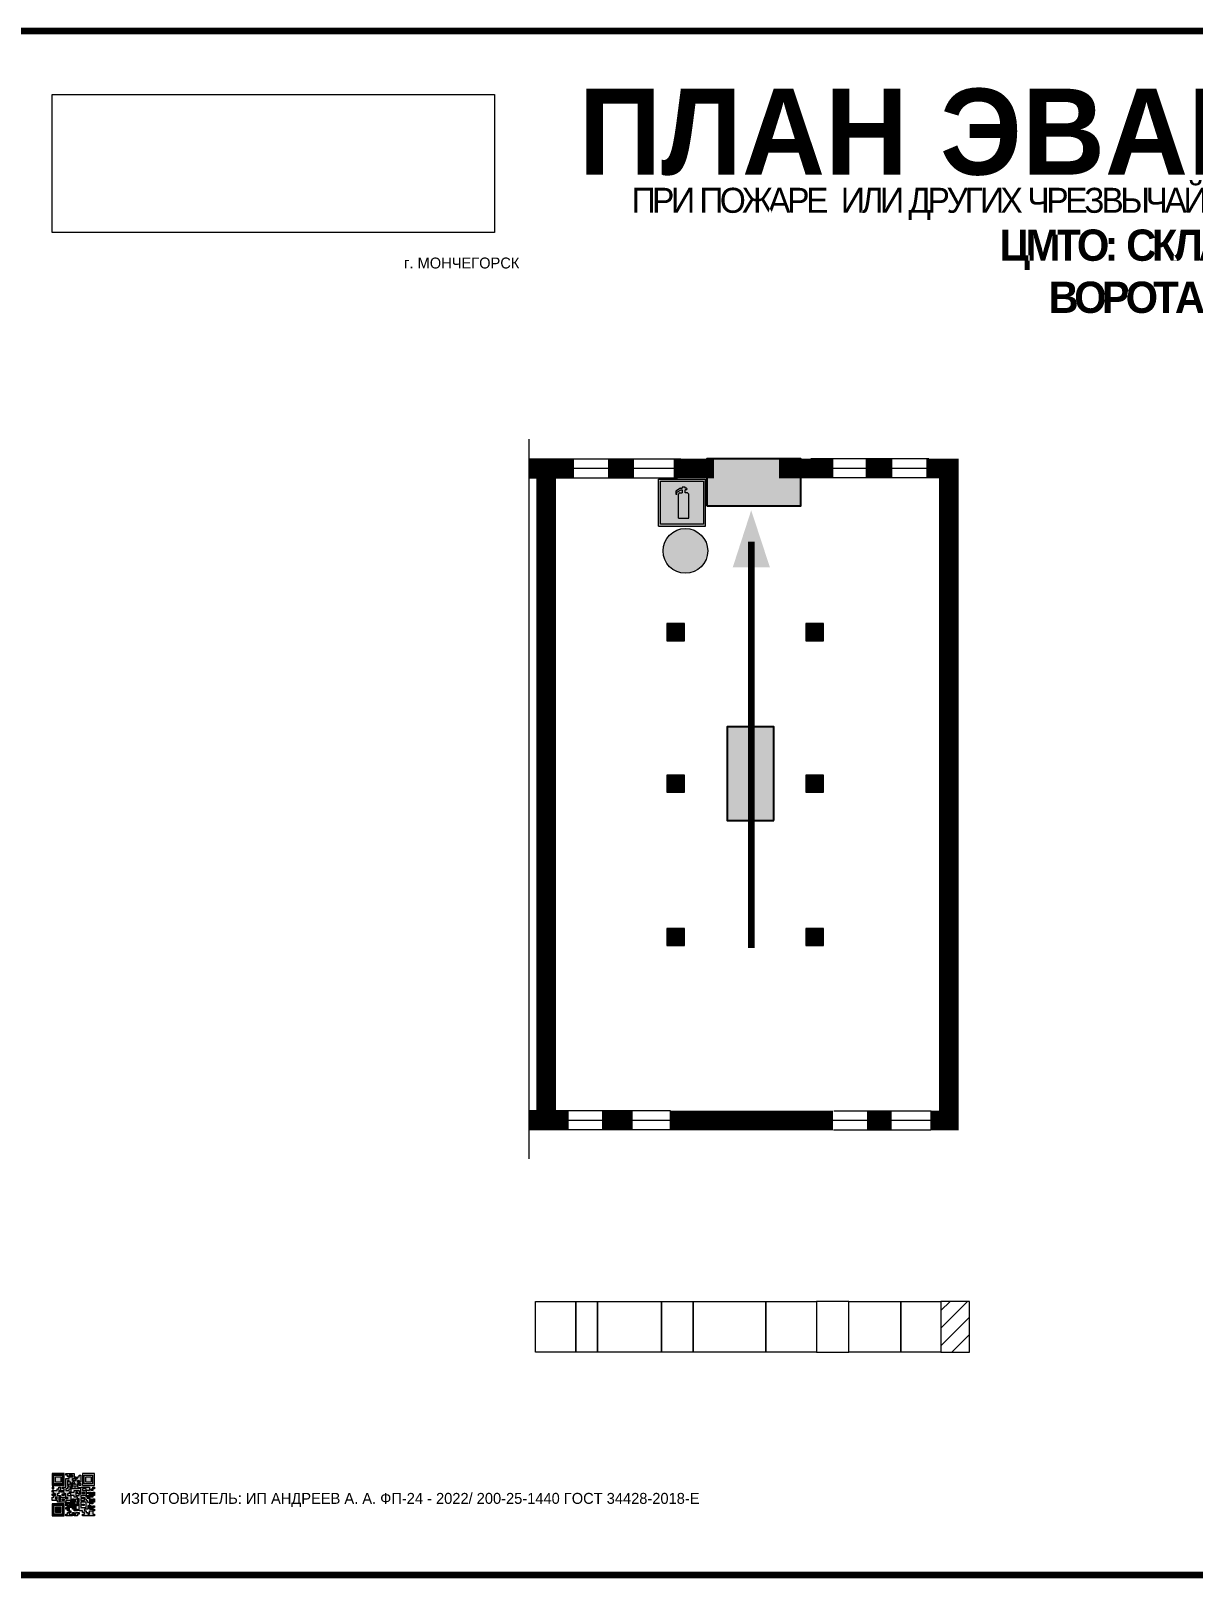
# Model space of a CAD drawing. Header units: millimetres. Extents: x 13810 to 67229, y 12374 to 21950.
# Drawn here: x 31305.3 to 31602.6, y 20272 to 20667 of the extents above; entities that cross this region are included whole.
import ezdxf

# ---------------------------------------------------------------- set-up
doc = ezdxf.new("R2010")
doc.units = ezdxf.units.MM
doc.layers.add('План_Штампы', color=7, linetype='Continuous')
doc.styles.add('обычный', font='arial.ttf')
picture_1 = doc.add_image_def('image1.jpg', size_in_pixel=(337, 105))

# ---------------------------------------------------------------- blocks, each defined once
blk = doc.blocks.new('QR')
at = {"lineweight": 0}
h = blk.add_hatch(color=256, dxfattribs=at)
h.dxf.hatch_style = 1
h.paths.add_polyline_path([(9241.16, 2687.38), (9242.01, 2687.38), (9242.01, 2687.83), (9241.59, 2687.83), (9241.59, 2688.68), (9239.45, 2688.68), (9239.45, 2688.25), (9239.86, 2688.25), (9239.86, 2687.83), (9240.29, 2687.83), (9240.29, 2688.25), (9241.16, 2688.25), (9241.16, 2687.83), (9240.29, 2687.83), (9240.29, 2687.38), (9239.45, 2687.38), (9239.45, 2685.22), (9238.57, 2685.22), (9238.57, 2684.8), (9239.02, 2684.8), (9239.02, 2684.37), (9238.13, 2684.37), (9238.13, 2683.92), (9239.02, 2683.92), (9239.02, 2683.5), (9239.44, 2683.5), (9239.44, 2682.64), (9239.87, 2682.64), (9239.87, 2682.18), (9239.44, 2682.18), (9239.44, 2682.64), (9238.13, 2682.64), (9238.13, 2681.76), (9237.71, 2681.76), (9237.71, 2682.64), (9238.13, 2682.64), (9238.13, 2683.07), (9237.27, 2683.07), (9237.27, 2683.51), (9237.71, 2683.51), (9237.71, 2684.37), (9238.13, 2684.37), (9238.13, 2685.22), (9237.71, 2685.22), (9237.71, 2684.8), (9237.28, 2684.8), (9237.28, 2684.38), (9235.98, 2684.38), (9235.98, 2683.92), (9236.4, 2683.92), (9236.4, 2683.49), (9236.84, 2683.49), (9236.84, 2683.07), (9236.4, 2683.07), (9236.4, 2682.64), (9235.98, 2682.64), (9235.98, 2681.76), (9237.29, 2681.76), (9237.29, 2681.33), (9239.43, 2681.33), (9239.43, 2681.76), (9240.74, 2681.76), (9240.74, 2683.05), (9239.87, 2683.05), (9239.87, 2683.5), (9240.29, 2683.5), (9240.29, 2683.91), (9240.74, 2683.91), (9240.74, 2684.81), (9240.29, 2684.81), (9240.29, 2684.79), (9240.29, 2684.37), (9239.45, 2684.37), (9239.45, 2684.8), (9239.87, 2684.8), (9239.87, 2685.21), (9240.74, 2685.21), (9240.74, 2686.1), (9240.29, 2686.1), (9240.29, 2685.64), (9239.86, 2685.64), (9239.86, 2686.95), (9240.29, 2686.95), (9240.29, 2686.52), (9240.74, 2686.52), (9240.74, 2686.1), (9241.16, 2686.1), (9241.16, 2686.53), (9241.59, 2686.53), (9241.59, 2686.1), (9242.02, 2686.1), (9242.02, 2685.21), (9241.59, 2685.21), (9241.59, 2686.1), (9241.16, 2686.1), (9241.16, 2685.21), (9240.74, 2685.21), (9240.74, 2684.81), (9242.89, 2684.81), (9242.89, 2685.22), (9242.47, 2685.22), (9242.47, 2686.11), (9242.89, 2686.11), (9242.89, 2686.52), (9242.46, 2686.52), (9242.46, 2686.95), (9242.89, 2686.95), (9242.89, 2686.52), (9243.32, 2686.52), (9243.32, 2688.26), (9242.9, 2688.26), (9242.9, 2687.83), (9242.47, 2687.83), (9242.47, 2687.38), (9242.01, 2687.38), (9242.01, 2686.94), (9241.16, 2686.94)])
h.paths.add_polyline_path([(9239.02, 2682.18), (9239.02, 2681.76), (9238.54, 2681.76), (9238.54, 2682.18)], flags=16)
h.paths.add_polyline_path([(9237.27, 2682.65), (9237.27, 2682.19), (9236.83, 2682.19), (9236.83, 2682.65)], flags=16)
h = blk.add_hatch(color=256, dxfattribs=at)
h.dxf.hatch_style = 1
h.paths.add_polyline_path([(9238.15, 2687.83), (9236.83, 2687.83), (9236.83, 2686.52), (9238.15, 2686.52)], flags=0)
h.paths.add_polyline_path([(9239.01, 2685.65), (9239.01, 2688.68), (9235.98, 2688.68), (9235.98, 2685.65)])
h.paths.add_polyline_path([(9236.41, 2686.1), (9236.41, 2688.26), (9238.56, 2688.26), (9238.56, 2686.1)], flags=16)
h.paths.add_polyline_path([(9236.83, 2686.52), (9236.83, 2687.83), (9238.15, 2687.83), (9238.15, 2686.52)], flags=0)
h = blk.add_hatch(color=256, dxfattribs=at)
h.dxf.hatch_style = 1
h.paths.add_polyline_path([(9243.32, 2686.11), (9242.89, 2686.11), (9242.89, 2685.64), (9243.32, 2685.64)])
h.paths.add_polyline_path([(9239.02, 2683.07), (9239.02, 2683.5), (9238.56, 2683.5), (9238.56, 2683.07)])
h.paths.add_polyline_path([(9236.4, 2684.8), (9236.4, 2685.22), (9235.98, 2685.22), (9235.98, 2684.8)])
h.paths.add_polyline_path([(9236.4, 2683.07), (9236.4, 2683.49), (9235.98, 2683.49), (9235.98, 2683.07)])
h = blk.add_hatch(color=256, dxfattribs=at)
h.dxf.hatch_style = 1
h.paths.add_polyline_path([(9238.15, 2686.52), (9238.15, 2687.83), (9236.83, 2687.83), (9236.83, 2686.52)])
h.paths.add_polyline_path([(9245.91, 2686.52), (9245.91, 2687.83), (9244.59, 2687.83), (9244.59, 2686.52)], flags=0)
h.paths.add_polyline_path([(9246.77, 2685.65), (9246.77, 2688.68), (9243.74, 2688.68), (9243.74, 2685.65)])
h.paths.add_polyline_path([(9244.17, 2686.1), (9244.17, 2688.26), (9246.32, 2688.26), (9246.32, 2686.1)], flags=16)
h.paths.add_polyline_path([(9244.59, 2686.52), (9244.59, 2687.83), (9245.91, 2687.83), (9245.91, 2686.52)], flags=0)
h = blk.add_hatch(color=256, dxfattribs=at)
h.dxf.hatch_style = 1
h.paths.add_polyline_path([(9240.75, 2681.76), (9240.75, 2681.35), (9241.17, 2681.35), (9241.17, 2681.76)])
h.paths.add_polyline_path([(9241.6, 2682.18), (9241.17, 2682.18), (9241.17, 2681.76), (9241.6, 2681.76)])
h.paths.add_polyline_path([(9242.47, 2681.34), (9242.47, 2682.19), (9242.02, 2682.19), (9242.02, 2681.76), (9241.6, 2681.76), (9241.6, 2681.34)])
h.paths.add_polyline_path([(9239.87, 2678.3), (9239.44, 2678.3), (9239.44, 2677.89), (9241.17, 2677.89), (9241.17, 2678.3), (9240.28, 2678.3), (9240.28, 2678.73), (9239.87, 2678.73)])
h.paths.add_polyline_path([(9240.75, 2678.73), (9240.75, 2679.19), (9240.28, 2679.19), (9240.28, 2678.73)])
h.paths.add_polyline_path([(9241.6, 2678.73), (9241.17, 2678.73), (9241.17, 2678.3), (9241.6, 2678.3)])
h.paths.add_polyline_path([(9242.02, 2678.3), (9241.6, 2678.3), (9241.6, 2677.89), (9242.48, 2677.89), (9242.48, 2678.31), (9242.9, 2678.31), (9242.9, 2678.73), (9242.02, 2678.73)])
h.paths.add_polyline_path([(9246.36, 2684.37), (9246.36, 2684.79), (9245.93, 2684.79), (9245.93, 2684.37)])
h.paths.add_polyline_path([(9246.78, 2685.2), (9246.36, 2685.2), (9246.36, 2684.79), (9246.78, 2684.79)])
h.paths.add_polyline_path([(9245.91, 2687.83), (9244.59, 2687.83), (9244.59, 2686.52), (9245.91, 2686.52)])
h = blk.add_hatch(color=256, dxfattribs=at)
h.dxf.hatch_style = 1
h.paths.add_polyline_path([(9243.32, 2682.64), (9243.32, 2683.07), (9244.62, 2683.07), (9244.62, 2684.37), (9243.74, 2684.37), (9243.74, 2684.8), (9244.62, 2684.8), (9244.62, 2684.37), (9245.48, 2684.37), (9245.48, 2685.22), (9243.32, 2685.22), (9243.32, 2683.5), (9242.89, 2683.5), (9242.89, 2683.06), (9242.01, 2683.06), (9242.01, 2683.91), (9242.47, 2683.91), (9242.47, 2683.5), (9242.89, 2683.5), (9242.89, 2684.38), (9241.59, 2684.38), (9241.59, 2683.91), (9240.74, 2683.91), (9240.74, 2683.05), (9241.59, 2683.05), (9241.59, 2682.64), (9242.47, 2682.64), (9242.47, 2682.19), (9242.91, 2682.19), (9242.91, 2681.34), (9242.48, 2681.34), (9242.48, 2680.91), (9242.91, 2680.91), (9242.91, 2679.17), (9243.75, 2679.17), (9243.75, 2678.73), (9244.2, 2678.73), (9244.2, 2678.3), (9243.75, 2678.3), (9243.75, 2677.88), (9246.78, 2677.88), (9246.78, 2678.3), (9246.35, 2678.3), (9246.35, 2679.19), (9245.48, 2679.19), (9245.48, 2678.31), (9245.05, 2678.31), (9245.05, 2678.73), (9244.62, 2678.73), (9244.62, 2679.19), (9244.2, 2679.19), (9244.2, 2679.61), (9245.05, 2679.61), (9245.05, 2680.46), (9245.48, 2680.46), (9245.48, 2681.34), (9245.04, 2681.34), (9245.04, 2681.76), (9244.63, 2681.76), (9244.63, 2682.19), (9244.21, 2682.19), (9244.21, 2681.76), (9243.32, 2681.76), (9243.32, 2682.19), (9244.21, 2682.19), (9244.21, 2682.64)])
h.paths.add_polyline_path([(9243.75, 2683.49), (9243.75, 2683.92), (9244.21, 2683.92), (9244.21, 2683.49)], flags=16)
h.paths.add_polyline_path([(9243.32, 2681.34), (9244.63, 2681.34), (9244.63, 2680.04), (9243.32, 2680.04)], flags=16)
h.paths.add_polyline_path([(9243.76, 2680.89), (9244.18, 2680.89), (9244.18, 2680.48), (9243.76, 2680.48)], flags=0)
h = blk.add_hatch(color=256, dxfattribs=at)
h.dxf.hatch_style = 1
h.paths.add_polyline_path([(9246.36, 2683.07), (9246.78, 2683.07), (9246.78, 2683.92), (9246.36, 2683.92), (9246.36, 2683.49), (9245.92, 2683.49), (9245.92, 2683.92), (9245.06, 2683.92), (9245.06, 2683.49), (9245.48, 2683.49), (9245.48, 2683.07), (9244.62, 2683.07), (9244.62, 2682.65), (9245.05, 2682.65), (9245.05, 2682.18), (9245.48, 2682.18), (9245.48, 2682.65), (9246.36, 2682.65)])
h.paths.add_polyline_path([(9246.78, 2682.18), (9246.36, 2682.18), (9246.36, 2681.75), (9245.92, 2681.75), (9245.92, 2682.18), (9245.48, 2682.18), (9245.48, 2681.34), (9245.48, 2681.34), (9245.94, 2681.34), (9245.94, 2680.91), (9246.36, 2680.91), (9246.36, 2681.34), (9246.78, 2681.34)])
h = blk.add_hatch(color=256, dxfattribs=at)
h.dxf.hatch_style = 1
h.paths.add_polyline_path([(9235.98, 2680.9), (9235.98, 2677.86), (9239.02, 2677.86), (9239.02, 2680.9)])
h.paths.add_polyline_path([(9238.57, 2680.48), (9238.57, 2678.32), (9236.41, 2678.32), (9236.41, 2680.48)], flags=16)
h.paths.add_polyline_path([(9238.15, 2680.05), (9238.15, 2678.74), (9236.83, 2678.74), (9236.83, 2680.05)], flags=0)
h = blk.add_hatch(color=256, dxfattribs=at)
h.dxf.hatch_style = 1
h.paths.add_polyline_path([(9238.15, 2680.05), (9236.83, 2680.05), (9236.83, 2678.74), (9238.15, 2678.74)])
h = blk.add_hatch(color=256, dxfattribs=at)
h.dxf.hatch_style = 1
h.paths.add_polyline_path([(9242.02, 2680.46), (9242.48, 2680.46), (9242.48, 2680.91), (9241.58, 2680.91), (9241.58, 2681.35), (9241.17, 2681.35), (9241.17, 2680.91), (9240.75, 2680.91), (9240.75, 2681.33), (9239.43, 2681.33), (9239.43, 2680.46), (9239.86, 2680.46), (9239.86, 2680.92), (9240.3, 2680.92), (9240.3, 2680.46), (9239.86, 2680.46), (9239.86, 2680.04), (9239.44, 2680.04), (9239.44, 2679.62), (9239.86, 2679.62), (9239.86, 2679.19), (9240.29, 2679.19), (9240.29, 2680.03), (9241.18, 2680.03), (9241.18, 2680.47), (9241.6, 2680.47), (9241.6, 2680.03), (9241.18, 2680.03), (9241.18, 2679.61), (9241.6, 2679.61), (9241.6, 2679.19), (9242.47, 2679.19), (9242.47, 2679.6), (9242.02, 2679.6)])
h = blk.add_hatch(color=256, dxfattribs=at)
h.dxf.hatch_style = 1
h.paths.add_polyline_path([(9244.18, 2680.48), (9244.18, 2680.89), (9243.76, 2680.89), (9243.76, 2680.48)])
h = blk.add_hatch(color=256, dxfattribs=at)
h.dxf.hatch_style = 1
h.paths.add_polyline_path([(9245.93, 2680.04), (9245.93, 2680.46), (9245.48, 2680.46), (9245.48, 2679.62), (9246.35, 2679.62), (9246.35, 2680.04)])
h.paths.add_polyline_path([(9246.78, 2680.04), (9246.78, 2680.46), (9246.35, 2680.46), (9246.35, 2680.04)])
h.paths.add_polyline_path([(9246.78, 2679.18), (9246.78, 2679.62), (9246.35, 2679.62), (9246.35, 2679.18)])
for points in [[(9237.71, 2685.22), (9238.13, 2685.22), (9238.13, 2684.37), (9237.71, 2684.37), (9237.71, 2683.51), (9237.27, 2683.51), (9237.27, 2683.07), (9238.13, 2683.07), (9238.13, 2682.64), (9237.71, 2682.64), (9237.71, 2681.76), (9238.13, 2681.76), (9238.13, 2682.64), (9239.44, 2682.64), (9239.44, 2683.5), (9239.02, 2683.5), (9239.02, 2683.07), (9238.56, 2683.07), (9238.56, 2683.5), (9239.02, 2683.5), (9239.02, 2683.92), (9238.13, 2683.92), (9238.13, 2684.37), (9239.02, 2684.37), (9239.02, 2684.8), (9238.57, 2684.8), (9238.57, 2685.22), (9239.45, 2685.22), (9239.45, 2687.38), (9240.29, 2687.38), (9240.29, 2687.83), (9239.86, 2687.83), (9239.86, 2688.25), (9239.45, 2688.25), (9239.45, 2688.68), (9241.59, 2688.68), (9241.59, 2687.83), (9242.01, 2687.83), (9242.01, 2687.38), (9242.47, 2687.38), (9242.47, 2687.83), (9242.9, 2687.83), (9242.9, 2688.26), (9243.32, 2688.26), (9243.32, 2686.52), (9242.89, 2686.52), (9242.89, 2686.11), (9243.32, 2686.11), (9243.32, 2685.64), (9242.89, 2685.64), (9242.89, 2686.11), (9242.47, 2686.11), (9242.47, 2685.22), (9242.89, 2685.22), (9242.89, 2684.81), (9240.74, 2684.81), (9240.74, 2683.91), (9241.59, 2683.91), (9241.59, 2684.38), (9242.89, 2684.38), (9242.89, 2683.5), (9242.47, 2683.5), (9242.47, 2683.91), (9242.01, 2683.91), (9242.01, 2683.06), (9242.89, 2683.06), (9242.89, 2683.5), (9243.32, 2683.5), (9243.32, 2685.22), (9245.48, 2685.22), (9245.48, 2684.37), (9244.62, 2684.37), (9244.62, 2683.07), (9245.48, 2683.07), (9245.48, 2683.49), (9245.06, 2683.49), (9245.06, 2683.92), (9245.92, 2683.92), (9245.92, 2683.49), (9246.36, 2683.49), (9246.36, 2683.92), (9246.78, 2683.92), (9246.78, 2683.07), (9246.36, 2683.07), (9246.36, 2682.65), (9245.48, 2682.65), (9245.48, 2682.18), (9245.92, 2682.18), (9245.92, 2681.75), (9246.36, 2681.75), (9246.36, 2682.18), (9246.78, 2682.18), (9246.78, 2681.34), (9246.36, 2681.34), (9246.36, 2680.91), (9245.94, 2680.91), (9245.94, 2681.34), (9245.48, 2681.34), (9245.48, 2680.46), (9245.93, 2680.46), (9245.93, 2680.04), (9246.35, 2680.04), (9246.35, 2680.46), (9246.78, 2680.46), (9246.78, 2680.04), (9246.78, 2680.04), (9246.35, 2680.04), (9246.35, 2679.62), (9246.78, 2679.62), (9246.78, 2679.18), (9246.35, 2679.18), (9246.35, 2678.3), (9246.78, 2678.3), (9246.78, 2677.88), (9243.75, 2677.88), (9243.75, 2678.3), (9244.2, 2678.3), (9244.2, 2678.73), (9243.75, 2678.73), (9243.75, 2679.17), (9242.91, 2679.17), (9242.91, 2680.91), (9242.48, 2680.91), (9242.48, 2680.46), (9242.02, 2680.46), (9242.02, 2679.6), (9242.47, 2679.6), (9242.47, 2679.19), (9241.6, 2679.19), (9241.6, 2679.61), (9241.18, 2679.61), (9241.18, 2680.03), (9240.29, 2680.03), (9240.29, 2679.19), (9240.75, 2679.19), (9240.75, 2678.73), (9240.28, 2678.73), (9240.28, 2678.3), (9241.17, 2678.3), (9241.17, 2678.73), (9241.6, 2678.73), (9241.6, 2678.3), (9242.02, 2678.3), (9242.02, 2678.73), (9242.9, 2678.73), (9242.9, 2678.31), (9242.48, 2678.31), (9242.48, 2677.89), (9241.6, 2677.89), (9241.6, 2678.3), (9241.17, 2678.3), (9241.17, 2677.89), (9239.44, 2677.89), (9239.44, 2678.3), (9239.87, 2678.3), (9239.87, 2678.73), (9240.28, 2678.73), (9240.28, 2679.19), (9240.29, 2679.19), (9239.86, 2679.19), (9239.86, 2679.62), (9239.44, 2679.62), (9239.44, 2680.04), (9239.86, 2680.04), (9239.86, 2680.46), (9239.43, 2680.46), (9239.43, 2681.33), (9237.29, 2681.33), (9237.29, 2681.76), (9235.98, 2681.76), (9235.98, 2682.64), (9236.4, 2682.64), (9236.4, 2683.07), (9235.98, 2683.07), (9235.98, 2683.49), (9236.4, 2683.49), (9236.4, 2683.92), (9235.98, 2683.92), (9235.98, 2684.38), (9237.28, 2684.38), (9237.28, 2684.8), (9237.71, 2684.8), (9237.71, 2685.22), (9237.92, 2685.22)], [(9240.74, 2686.1), (9240.74, 2686.52), (9240.29, 2686.52), (9240.29, 2686.95), (9239.86, 2686.95), (9239.86, 2685.64), (9240.29, 2685.64), (9240.29, 2686.1), (9240.74, 2686.1), (9240.74, 2686.52)], [(9240.74, 2683.05), (9240.74, 2681.76), (9239.43, 2681.76), (9239.43, 2681.33), (9240.75, 2681.33), (9240.75, 2681.35), (9240.75, 2680.91), (9241.17, 2680.91), (9241.17, 2681.35), (9241.58, 2681.35), (9241.58, 2680.91), (9242.48, 2680.91), (9242.48, 2681.34), (9242.91, 2681.34), (9242.91, 2682.19), (9242.47, 2682.19), (9242.47, 2682.64), (9241.59, 2682.64), (9241.59, 2683.05), (9240.74, 2683.05)], [(9240.74, 2685.21), (9239.87, 2685.21), (9239.87, 2684.8), (9239.45, 2684.8), (9239.45, 2684.37), (9240.29, 2684.37), (9240.29, 2684.79), (9240.29, 2684.81), (9240.74, 2684.81), (9240.74, 2685.21), (9239.87, 2685.21)], [(9240.74, 2683.91), (9240.29, 2683.91), (9240.29, 2683.5), (9239.87, 2683.5), (9239.87, 2683.05), (9240.74, 2683.05), (9240.74, 2683.91)], [(9241.6, 2681.76), (9242.02, 2681.76), (9242.02, 2682.19), (9242.47, 2682.19), (9242.47, 2681.34), (9241.6, 2681.34), (9241.6, 2681.76)], [(9244.62, 2683.07), (9243.32, 2683.07), (9243.32, 2682.64), (9244.21, 2682.64), (9244.21, 2682.19), (9243.32, 2682.19), (9243.32, 2681.76), (9244.21, 2681.76), (9244.21, 2682.19), (9244.63, 2682.19), (9244.63, 2681.76), (9245.04, 2681.76), (9245.04, 2681.34), (9245.48, 2681.34)], [(9244.62, 2684.37), (9244.62, 2684.8), (9243.74, 2684.8), (9243.74, 2684.37), (9244.62, 2684.37)], [(9245.48, 2682.18), (9245.05, 2682.18), (9245.05, 2682.65), (9244.62, 2682.65), (9244.62, 2683.07)], [(9245.48, 2682.18), (9245.48, 2681.34)], [(9239.86, 2680.46), (9239.86, 2680.92), (9240.3, 2680.92), (9240.3, 2680.46), (9239.86, 2680.46)], [(9245.48, 2680.46), (9245.05, 2680.46), (9245.05, 2679.61), (9244.2, 2679.61), (9244.2, 2679.19), (9244.62, 2679.19), (9244.62, 2678.73), (9245.05, 2678.73), (9245.05, 2678.31), (9245.48, 2678.31), (9245.48, 2679.19), (9246.35, 2679.19), (9246.35, 2679.07)], [(9246.35, 2679.62), (9245.48, 2679.62), (9245.48, 2680.46)], [(9245.48, 2680.46), (9245.48, 2679.62), (9246.35, 2679.62), (9246.35, 2680.04), (9245.93, 2680.04), (9245.93, 2680.46), (9245.48, 2680.46), (9245.48, 2679.62)], [(9246.35, 2679.62), (9246.35, 2679.18)]]:
    blk.add_lwpolyline(points, dxfattribs=at)
for points in [[(9235.98, 2685.65), (9239.01, 2685.65), (9239.01, 2688.68), (9235.98, 2688.68)], [(9236.41, 2688.26), (9238.56, 2688.26), (9238.56, 2686.1), (9236.41, 2686.1)], [(9236.83, 2687.83), (9238.15, 2687.83), (9238.15, 2686.52), (9236.83, 2686.52)], [(9240.29, 2687.83), (9241.16, 2687.83), (9241.16, 2688.25), (9240.29, 2688.25)], [(9240.29, 2688.25), (9241.16, 2688.25), (9241.16, 2687.83), (9240.29, 2687.83)], [(9241.16, 2686.1), (9240.74, 2686.1), (9240.74, 2685.21), (9241.16, 2685.21)], [(9242.01, 2687.38), (9241.16, 2687.38), (9241.16, 2686.94), (9242.01, 2686.94)], [(9241.16, 2687.38), (9242.01, 2687.38), (9242.01, 2686.94), (9241.16, 2686.94)], [(9241.16, 2686.53), (9241.59, 2686.53), (9241.59, 2686.1), (9241.16, 2686.1)], [(9241.59, 2686.1), (9242.02, 2686.1), (9242.02, 2685.21), (9241.59, 2685.21)], [(9242.89, 2686.52), (9242.46, 2686.52), (9242.46, 2686.95), (9242.89, 2686.95)], [(9243.74, 2685.65), (9246.77, 2685.65), (9246.77, 2688.68), (9243.74, 2688.68)], [(9244.17, 2688.26), (9246.32, 2688.26), (9246.32, 2686.1), (9244.17, 2686.1)], [(9244.59, 2687.83), (9245.91, 2687.83), (9245.91, 2686.52), (9244.59, 2686.52)], [(9235.98, 2684.8), (9236.4, 2684.8), (9236.4, 2685.22), (9235.98, 2685.22)], [(9236.4, 2683.07), (9236.84, 2683.07), (9236.84, 2683.49), (9236.4, 2683.49)], [(9236.83, 2682.19), (9237.27, 2682.19), (9237.27, 2682.65), (9236.83, 2682.65)], [(9238.54, 2682.18), (9239.02, 2682.18), (9239.02, 2681.76), (9238.54, 2681.76)], [(9239.44, 2682.64), (9239.87, 2682.64), (9239.87, 2682.18), (9239.44, 2682.18)], [(9241.17, 2682.18), (9241.6, 2682.18), (9241.6, 2681.76), (9241.17, 2681.76)], [(9243.75, 2683.92), (9244.21, 2683.92), (9244.21, 2683.49), (9243.75, 2683.49)], [(9245.93, 2684.79), (9246.36, 2684.79), (9246.36, 2684.37), (9245.93, 2684.37)], [(9246.36, 2685.2), (9246.78, 2685.2), (9246.78, 2684.79), (9246.36, 2684.79)], [(9235.98, 2677.86), (9239.02, 2677.86), (9239.02, 2680.9), (9235.98, 2680.9)], [(9236.41, 2680.48), (9238.57, 2680.48), (9238.57, 2678.32), (9236.41, 2678.32)], [(9236.83, 2680.05), (9238.15, 2680.05), (9238.15, 2678.74), (9236.83, 2678.74)], [(9240.75, 2681.76), (9241.17, 2681.76), (9241.17, 2681.35), (9240.75, 2681.35)], [(9241.18, 2680.03), (9241.6, 2680.03), (9241.6, 2680.47), (9241.18, 2680.47)], [(9243.32, 2680.04), (9244.63, 2680.04), (9244.63, 2681.34), (9243.32, 2681.34)], [(9243.76, 2680.89), (9244.18, 2680.89), (9244.18, 2680.48), (9243.76, 2680.48)]]:
    blk.add_lwpolyline(points, close=True, dxfattribs=at)
blk = doc.blocks.new('A$C7B4425F7')
at = {"true_color": 0xffffff}
blk.add_hatch(color=7, dxfattribs=at).paths.add_polyline_path([(0, 0), (-16, 0), (-16, -8), (0, -8)])
h = blk.add_hatch(color=126)
h.paths.add_polyline_path([(-0.2, -0.2), (-15.8, -0.2), (-15.8, -7.8), (-0.2, -7.8)])
h.paths.add_polyline_path([(-11.76, -2.03), (-11.76, -3.66), (-11.17, -3.66, -0.568275), (-11.17, -6.18), (-12.58, -6.18), (-12.58, -2.03)], flags=16)
h.paths.add_polyline_path([(-13.33, -4.12, -0.495768), (-13.59, -6.18), (-15.03, -6.18), (-15.03, -2.03), (-13.59, -2.03, -0.487973)], flags=16)
h.paths.add_polyline_path([(-10.25, -2.03), (-9.48, -2.03), (-9.48, -6.18), (-10.25, -6.18)], flags=16)
h.paths.add_polyline_path([(-13.84, -3.69), (-14.24, -3.69), (-14.24, -3.03), (-13.9, -3.03, -0.692621)], flags=0)
h.paths.add_polyline_path([(-9.15, -2.03), (-8.4, -2.03), (-8.04, -3.07), (-7.68, -2.03), (-6.93, -2.03), (-7.64, -4.1), (-6.93, -6.18), (-7.68, -6.18), (-8.04, -5.14), (-8.4, -6.18), (-9.15, -6.18), (-8.44, -4.1)], flags=16)
h.paths.add_polyline_path([(-11.76, -4.46), (-11.42, -4.46, -0.692621), (-11.36, -5.12), (-11.76, -5.12)], flags=0)
h.paths.add_polyline_path([(-13.9, -5.2), (-14.24, -5.2), (-14.24, -4.55), (-13.84, -4.55, -0.708038)], flags=0)
edge = h.paths.add_edge_path(flags=16)
edge.add_ellipse((-5.51, -4.08), major_axis=(0, 2.05), ratio=0.586184, start_angle=0, end_angle=360)
edge = h.paths.add_edge_path(flags=0)
edge.add_ellipse((-5.51, -4.08), major_axis=(0, 1.14), ratio=0.454828, start_angle=0, end_angle=360)
h.paths.add_polyline_path([(-4.13, -4.96, 0.377264), (-3.48, -4.52, 0.0555), (-3.16, -2.03), (-1.66, -2.03), (-1.66, -4.96), (-0.96, -4.96), (-0.96, -7.01), (-1.75, -7.01), (-1.75, -6.18), (-3.3, -6.18), (-3.3, -7.02), (-4.13, -7.02)], flags=16)
h.paths.add_polyline_path([(-2.73, -2.91), (-2.28, -2.91), (-2.28, -4.96), (-3.05, -4.96, 0.079136)], flags=0)
at = {"color": 126}
blk.add_lwpolyline([(-16, -8), (0, -8), (0, 0), (-16, 0)], close=True, dxfattribs=at)
blk = doc.blocks.new('A$C7B8C2D5B')
at = {"lineweight": 0}
h = blk.add_hatch(color=5, dxfattribs=at)
h.dxf.hatch_style = 1
h.paths.add_polyline_path([(1.4, -3.02, 1), (-2.11, -3.02, 1)])
at = {"color": 5, "lineweight": 0}
blk.add_circle((-0.36, -3.02), 1.75, dxfattribs=at)
blk = doc.blocks.new('A$C3AD82952')
at = {"true_color": 0xf5f5ff}
h = blk.add_hatch(color=7, dxfattribs=at)
h.dxf.hatch_style = 1
h.paths.add_polyline_path([(8.21, 8.73, 0.414214), (7.89, 9.05), (7.22, 9.05), (7.22, 9.92), (7.59, 9.92, 1), (7.57, 10.36), (7.22, 10.36), (7.22, 10.6), (6.43, 10.6), (6.43, 10.36), (6.01, 10.36), (4.74, 9.59), (4.74, 8.69), (4.98, 8.73), (4.98, 9.26), (6.12, 9.91), (6.43, 9.91), (6.43, 9.05), (5.76, 9.05, 0.414214), (5.44, 8.73), (5.44, 2.2), (8.21, 2.2)], flags=0)
h.paths.add_polyline_path([(12.8, 12.8), (0, 12.8), (0, 0), (12.8, 0)])
h.paths.add_polyline_path([(0.51, 12.29), (12.29, 12.29), (12.29, 0.51), (0.51, 0.51)], flags=16)
h.paths.add_polyline_path([(4.74, 9.59), (6.01, 10.36), (6.43, 10.36), (6.43, 10.6), (7.22, 10.6), (7.22, 10.36), (7.59, 10.36, -0.94586), (7.59, 9.92), (7.22, 9.92), (7.22, 9.05), (7.89, 9.05, -0.414214), (8.21, 8.73), (8.21, 2.2), (5.44, 2.2), (5.44, 8.73, -0.414214), (5.76, 9.05), (6.43, 9.05), (6.43, 9.91), (6.12, 9.91), (4.98, 9.26), (4.98, 8.73), (4.74, 8.69)], flags=0)
h = blk.add_hatch(color=242)
h.dxf.hatch_style = 1
h.paths.add_polyline_path([(12.29, 12.29), (0.51, 12.29), (0.51, 0.51), (12.29, 0.51)])
h.paths.add_polyline_path([(4.74, 8.69), (4.74, 9.59), (6.01, 10.36), (6.43, 10.36), (6.43, 10.6), (7.22, 10.6), (7.22, 10.36), (7.59, 10.36, -0.94586), (7.59, 9.92), (7.22, 9.92), (7.22, 9.05), (7.89, 9.05, -0.414214), (8.21, 8.73), (8.21, 2.2), (5.44, 2.2), (5.44, 8.73, -0.414214), (5.76, 9.05), (6.43, 9.05), (6.43, 9.91), (6.12, 9.91), (4.98, 9.26), (4.98, 8.73)], flags=16)
h = blk.add_hatch(color=7, dxfattribs=at)
h.dxf.hatch_style = 1
h.paths.add_polyline_path([(8.21, 8.73, 0.414214), (7.89, 9.05), (7.22, 9.05), (7.22, 9.92), (7.59, 9.92, 1), (7.57, 10.36), (7.22, 10.36), (7.22, 10.6), (6.43, 10.6), (6.43, 10.36), (6.01, 10.36), (4.74, 9.59), (4.74, 8.69), (4.98, 8.73), (4.98, 9.26), (6.12, 9.91), (6.43, 9.91), (6.43, 9.05), (5.76, 9.05, 0.414214), (5.44, 8.73), (5.44, 2.2), (8.21, 2.2)])
at = {"color": 242, "lineweight": 5}
for p, q in [((0, 0), (0, 12.8)), ((0, 12.8), (12.8, 12.8)), ((12.8, 0), (12.8, 12.8)), ((6.01, 10.36), (4.74, 9.59)), ((4.74, 9.59), (4.74, 8.69)), ((4.74, 8.69), (4.98, 8.73)), ((4.98, 9.26), (6.12, 9.91)), ((4.98, 8.73), (4.98, 9.26)), ((5.44, 2.2), (5.44, 8.73)), ((5.76, 9.05), (6.43, 9.05)), ((6.01, 10.36), (6.43, 10.36)), ((6.12, 9.91), (6.43, 9.91)), ((7.22, 10.6), (6.43, 10.6)), ((6.43, 10.6), (6.43, 10.36)), ((6.43, 9.91), (6.43, 9.05)), ((7.22, 10.36), (7.22, 10.6)), ((7.59, 10.36), (7.22, 10.36)), ((7.22, 9.05), (7.22, 9.92)), ((7.59, 9.92), (7.22, 9.92)), ((7.89, 9.05), (7.22, 9.05)), ((8.21, 2.2), (8.21, 8.73)), ((0, 0), (12.8, 0)), ((5.44, 2.2), (8.21, 2.2))]:
    blk.add_line(p, q, dxfattribs=at)
blk.add_lwpolyline([(0.51, 12.29), (12.29, 12.29), (12.29, 0.51), (0.51, 0.51)], close=True, dxfattribs=at)
for centre, radius, start, end in [((5.76, 8.73), 0.32, 90, 180), ((7.58, 10.14), 0.223, 273.1875, 86.8125), ((7.89, 8.73), 0.32, 0, 90)]:
    blk.add_arc(centre, radius, start, end, dxfattribs=at)
blk = doc.blocks.new('A$C32E8229D')
at = {"true_color": 0xffffff}
blk.add_hatch(color=7, dxfattribs=at).paths.add_polyline_path([(0, 0), (0, -8), (16, -8), (16, 0)])
h = blk.add_hatch(color=126)
h.paths.add_polyline_path([(0.2, -0.2), (15.8, -0.2), (15.8, -7.8), (0.2, -7.8)])
h.paths.add_polyline_path([(13.49, -2.05), (12.08, -2.05), (11.37, -2.63, 0.162397), (11.29, -2.84), (11.29, -3.63), (10.35, -3.63), (10.35, -4.05), (11.68, -4.05), (11.68, -3.48), (12.26, -4.28), (11.29, -5.1), (11.29, -6.78), (11.85, -6.78), (11.85, -5.44), (12.8, -4.64), (12.8, -5.94), (14.46, -5.94), (14.46, -5.39), (13.45, -5.39), (13.45, -3.97), (12.46, -2.59), (13.15, -2.59), (13.69, -3.34), (14.18, -3)], flags=16)
h.paths.add_polyline_path([(10.74, -1.82, 1), (11.8, -1.82, 1)], flags=16)
h.paths.add_polyline_path([(9.39, -3.59), (5.99, -3.59), (6.56, -3.03), (5.91, -3.03), (5.1, -3.83), (5.91, -4.64), (6.56, -4.64), (5.99, -4.09), (9.39, -4.09)], flags=16)
h.paths.add_polyline_path([(4.29, -1.08), (1.72, -1.08), (1.72, -6.6), (4.29, -6.6)], flags=16)
at = {"color": 126}
blk.add_lwpolyline([(16, -8), (0, -8), (0, 0), (16, 0)], close=True, dxfattribs=at)

msp = doc.modelspace()

# ---------------------------------------------------------------- hatches: boundary and pattern name
at = {"lineweight": 0}
h = msp.add_hatch(color=256, dxfattribs=at)
h.dxf.hatch_style = 1
h.paths.add_polyline_path([(31472.51, 20515.42), (31467.99, 20515.42), (31467.99, 20511.03), (31472.51, 20511.03)])
h = msp.add_hatch(color=256, dxfattribs=at)
h.dxf.hatch_style = 1
h.paths.add_polyline_path([(31508.04, 20515.42), (31503.52, 20515.42), (31503.52, 20511.03), (31508.04, 20511.03)])
h = msp.add_hatch(color=256, dxfattribs=at)
h.dxf.hatch_style = 1
h.paths.add_polyline_path([(31472.51, 20476.66), (31467.99, 20476.66), (31467.99, 20472.27), (31472.51, 20472.27)])
h = msp.add_hatch(color=256, dxfattribs=at)
h.dxf.hatch_style = 1
h.paths.add_polyline_path([(31508.04, 20476.66), (31503.52, 20476.66), (31503.52, 20472.27), (31508.04, 20472.27)])
h = msp.add_hatch(color=256, dxfattribs=at)
h.dxf.hatch_style = 1
h.paths.add_polyline_path([(31472.51, 20437.46), (31467.99, 20437.46), (31467.99, 20433.08), (31472.51, 20433.08)])
h = msp.add_hatch(color=256, dxfattribs=at)
h.dxf.hatch_style = 1
h.paths.add_polyline_path([(31508.04, 20437.46), (31503.52, 20437.46), (31503.52, 20433.08), (31508.04, 20433.08)])
at = {"lineweight": 0, "true_color": 0x000000}
h = msp.add_hatch(dxfattribs=at)
h.set_pattern_fill('ANSI31', color=18)
h.set_pattern_definition([(45, (12974.4972, -2485.007), (-2.24506403, 2.24506403), [])])
h.paths.add_polyline_path([(31545.39, 20342.04), (31538.06, 20342.04), (31538.06, 20329.02), (31545.39, 20329.02)])

# ---------------------------------------------------------------- linework, layer by layer
at = {"color": 2, "lineweight": 100}
msp.add_lwpolyline([(31289.29, 20667.03), (31889.29, 20667.03), (31889.29, 20272.03), (31289.29, 20272.03)], close=True, dxfattribs=at)
at = {"lineweight": 0}
for points in [[(31432.72, 20562.62), (31432.72, 20378.54)], [(31471.56, 20557.5), (31432.72, 20557.5)], [(31535.01, 20557.6), (31504.82, 20557.6)], [(31469.72, 20555.1), (31432.72, 20555.1)], [(31470.75, 20552.64), (31432.72, 20552.64)], [(31534.39, 20555.1), (31504.2, 20555.1)], [(31534.56, 20552.72), (31504.38, 20552.72)], [(31468.9, 20390.75), (31432.72, 20390.75)], [(31535.56, 20390.74), (31510.73, 20390.74)], [(31468.68, 20388.3), (31432.72, 20388.3)], [(31535.34, 20388.3), (31510.51, 20388.3)], [(31468.78, 20385.9), (31432.72, 20385.9)], [(31535.48, 20385.86), (31510.65, 20385.86)]]:
    msp.add_lwpolyline(points, dxfattribs=at)
at = {"lineweight": 100, "const_width": 5.06}
for points in [[(31444.23, 20555.1), (31432.72, 20555.1)], [(31437.13, 20388.3), (31437.13, 20555.1)], [(31459.56, 20555.1), (31452.93, 20555.1)], [(31480.08, 20555.1), (31469.72, 20555.1)], [(31510.55, 20555.1), (31496.66, 20555.1)], [(31525.68, 20555.1), (31518.84, 20555.1)], [(31542.65, 20555.1), (31534.39, 20555.1)], [(31535.34, 20388.3), (31540.09, 20388.3), (31540.09, 20555.1)], [(31432.72, 20388.3), (31442.88, 20388.3)], [(31451.36, 20388.3), (31459.22, 20388.3)], [(31468.68, 20388.3), (31497.17, 20388.3)], [(31497.17, 20388.3), (31510.51, 20388.3)], [(31519.21, 20388.3), (31525.45, 20388.3)]]:
    msp.add_lwpolyline(points, dxfattribs=at)
at = {"color": 126, "lineweight": 100, "true_color": 0x008754}
msp.add_lwpolyline([(31489.56, 20536.33), (31489.56, 20432.45)], dxfattribs=at)
at = {"lineweight": 0}
for points in [[(31472.51, 20515.42), (31467.99, 20515.42), (31467.99, 20511.03), (31472.51, 20511.03)], [(31508.04, 20515.42), (31503.52, 20515.42), (31503.52, 20511.03), (31508.04, 20511.03)], [(31472.51, 20476.66), (31467.99, 20476.66), (31467.99, 20472.27), (31472.51, 20472.27)], [(31508.04, 20476.66), (31503.52, 20476.66), (31503.52, 20472.27), (31508.04, 20472.27)], [(31472.51, 20437.46), (31467.99, 20437.46), (31467.99, 20433.08), (31472.51, 20433.08)], [(31508.04, 20437.46), (31503.52, 20437.46), (31503.52, 20433.08), (31508.04, 20433.08)], [(31434.4, 20342.04), (31444.71, 20342.04), (31444.71, 20329.02), (31434.4, 20329.02)], [(31444.71, 20342.04), (31450.26, 20342.04), (31450.26, 20329.02), (31444.71, 20329.02)], [(31450.26, 20342.04), (31466.61, 20342.04), (31466.61, 20329.02), (31450.26, 20329.02)], [(31466.61, 20342.04), (31474.73, 20342.04), (31474.73, 20329.02), (31466.61, 20329.02)], [(31474.73, 20342.04), (31493.28, 20342.04), (31493.28, 20329.02), (31474.73, 20329.02)], [(31493.28, 20342.04), (31506.28, 20342.04), (31506.28, 20329.02), (31493.28, 20329.02)], [(31506.28, 20329.02), (31514.5, 20329.02), (31514.5, 20342.04), (31506.28, 20342.04)], [(31514.5, 20342.04), (31527.87, 20342.04), (31527.87, 20329.02), (31514.5, 20329.02)], [(31527.87, 20342.04), (31538.06, 20342.04), (31538.06, 20329.02), (31527.87, 20329.02)], [(31538.06, 20329.02), (31545.39, 20329.02), (31545.39, 20342.04), (31538.06, 20342.04)]]:
    msp.add_lwpolyline(points, close=True, dxfattribs=at)
at = {"layer": 'План_Штампы', "color": 126, "true_color": 0x008754}
msp.add_solid([(31494.36, 20529.77), (31484.84, 20529.8), (31489.56, 20544.4)], dxfattribs=at)

# ---------------------------------------------------------------- block references
for name, p, xscale, yscale, zscale in [('A$C3AD82952', (31465.87, 20540.34), 0.9375, 0.9375, 0.9375), ('A$C7B8C2D5B', (31473.91, 20543.88), 3.266129029914737, 3.266129029914737, 3.266129029914737)]:
    msp.add_blockref(name, p, dxfattribs=dict(xscale=xscale, yscale=yscale, zscale=zscale))
at = {"color": 22, "lineweight": 100, "true_color": 0xbb1e10}
msp.add_blockref('QR', (22074.8, 17609.32), dxfattribs=at)
at = {"layer": 'План_Штампы', "xscale": 1.5, "yscale": 1.5, "zscale": 1.5}
msp.add_blockref('A$C7B4425F7', (31502.24, 20557.55), dxfattribs=at)
at = {"layer": 'План_Штампы', "color": 126, "true_color": 0x008754, "xscale": -1.5, "yscale": 1.5, "zscale": 1.5, "rotation": 90}
msp.add_blockref('A$C32E8229D', (31483.37, 20489.03), dxfattribs=at)

# ---------------------------------------------------------------- texts
at = {"lineweight": 0, "style": 'обычный'}
for s, insert, char_height, width, attachment_point in [('{\\fProxima Nova Rg|b1|i0|c204|p2;ПЛАН ЭВАКУАЦИИ}', (31445.42, 20652.25), 22, 493.8901, 1), ('\\pi-8.4,l8.4,t8.4;{\\fProxima Nova Rg|b0|i0|c204|p2;г. МОНЧЕГОРСК\\H1.1997x; }', (31415.53, 20607.63), 2.8, 126.6484, 5), ('\\pi-8.4,l8.4,t8.4;{\\fProxima Nova Rg|b0|i0|c204|p2;ИЗГОТОВИТЕЛЬ: ИП АНДРЕЕВ А. А.\\fProxima Nova Rg|b0|i0|c0|p2; \\fProxima Nova Rg|b0|i0|c204|p2;ФП-24 - 2022/ 200-25-1440 ГОСТ 34428-2018-Е\\H1.2266x; }', (31402.3, 20291.25), 2.8, 191.3484, 5)]:
    msp.add_mtext(s, dxfattribs=dict(at, insert=insert, char_height=char_height, width=width, attachment_point=attachment_point))
at = {"color": 0, "lineweight": 0, "insert": (31596.44, 20621.5), "char_height": 8, "width": 449.2158, "attachment_point": 5, "style": 'обычный'}
msp.add_mtext('{\\fArial Black|b1|i0|c204|p34;\\H2x;\\T0.85;  \\fArial Narrow|b0|i0|c204|p34;\\H0.8x;\\W0.9;\\P\\fProxima Nova Rg|b0|i0|c204|p2;\\H0.5x;\\W1;\\C256;ПРИ ПОЖАРЕ  ИЛИ ДРУГИХ ЧРЕЗВЫЧАЙНЫХ СИТУАЦИЯХ  ИЗ ПОМЕЩЕНИЙ \\fProxima Nova Rg|b1|i0|c204|p2;\\H1.25x;\\PЦМТО: СКЛАД №10\\PВОРОТА №10}', dxfattribs=at)

# ---------------------------------------------------------------- pictures from other files: only their frames are drawn
at = {"color": 7, "lineweight": 0, "true_color": 0xf5f5ff}
image = msp.add_image(picture_1, insert=(31310.78, 20615.49), size_in_units=(113.11, 35.24), dxfattribs=at)
image.dxf.flags = 7

doc.saveas('drawing.dxf')
